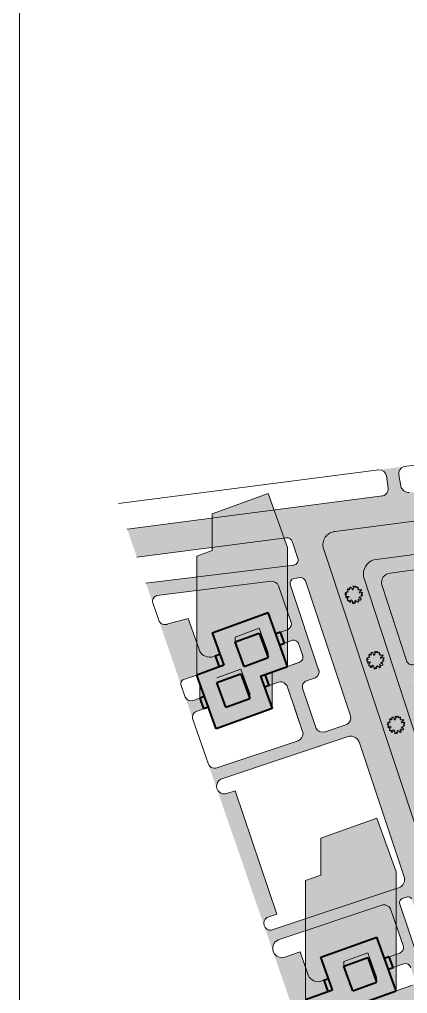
# Model space of a CAD drawing. Header units: millimetres. Extents: x 145836 to 266027, y 108786 to 206069.
# Drawn here: x 145836 to 158322, y 126078 to 157428 of the extents above; entities that cross this region are included whole.
import ezdxf

# ---------------------------------------------------------------- set-up
doc = ezdxf.new("R2010")
doc.units = ezdxf.units.MM
doc.layers.get('0').update_dxf_attribs({"color": 250})

msp = doc.modelspace()

# ---------------------------------------------------------------- hatches: boundary and pattern name
at = {"lineweight": 20}
h = msp.add_hatch(color=254, dxfattribs=at)
h.paths.add_polyline_path([(166931, 143324), (165591, 143140, -0.426777), (165305, 143332), (165226, 143948), (164632, 143871, -0.392832), (164896, 143673), (164943, 143308, -0.433966), (164737, 143030), (162177, 142697), (162177, 141752), (166693, 142339, -0.169222), (166931, 142307)])
h.paths.add_polyline_path([(166931, 140849), (166931, 141319, -0.06854), (166841, 141307), (162177, 140691), (162177, 140294), (162203, 140211)])
h.paths.add_polyline_path([(166931, 139532), (166931, 140116), (162429, 139509), (162536, 139175), (162634, 139208), (162634, 138678), (162636, 138678, -0.285443), (163003, 139002)])
h.paths.add_polyline_path([(162177, 142697), (158377, 142204, -0.336821), (158105, 142412), (158041, 142766, -0.372042), (158199, 143036), (157401, 142933, -0.386929), (157643, 142730), (157703, 142342, -0.418231), (157479, 142088), (156749, 141993), (156749, 141047), (162177, 141752)])
at = {"lineweight": 13}
h = msp.add_hatch(color=5, dxfattribs=at)
h.set_gradient(color1=(194, 223, 180), color2=(197, 224, 184), centered=1, one_color=1, tint=0.8)
h.paths.add_polyline_path([(166933, 141320, 0.354307), (167177, 141662), (167124, 142051, 0.374648), (166744, 142346), (155956, 140944, 0.443182), (155615, 140398), (158688, 131156, 0.375268), (159051, 130970), (159363, 131071, 0.375129), (159546, 131410), (156951, 139367, -0.572776), (157410, 140061), (160112, 140418), (160203, 140608), (161901, 141152), (162054, 140675)])
h.paths.add_polyline_path([(167102, 140139, 0.742749), (167005, 140859), (162203, 140211), (162429, 139509)])
h.paths.add_polyline_path([(157736, 139607, 0.43561), (157497, 139230), (158300, 136769, 0.322783), (158485, 136657), (158897, 136791), (158783, 137142), (159932, 137514), (159932, 139904)], flags=17)
at = {"lineweight": 20}
h = msp.add_hatch(color=252, dxfattribs=at)
h.paths.add_polyline_path([(154030, 141640), (152035, 141382), (152035, 140435), (154356, 140736)])
h.paths.add_polyline_path([(153839, 142170), (152035, 141520), (152035, 141382), (154030, 141640)])
h.paths.add_polyline_path([(154464, 140436), (154356, 140736), (152035, 140435), (152035, 140337), (151540, 140159), (151540, 139486), (154464, 139838)])
h.paths.add_polyline_path([(154464, 139838), (151540, 139486), (151541, 139045), (153932, 139346, -0.331048), (154173, 139196), (154464, 138356)])
h.paths.add_polyline_path([(154173, 139196, 0.331048), (153932, 139346), (151541, 139045), (151541, 137374), (151611, 137178, 0.39943), (152015, 136907), (152131, 136949), (152283, 137004), (152035, 137691), (153839, 138341), (154087, 137654), (154239, 137709), (154464, 137787), (154464, 138356)])
h.paths.add_polyline_path([(154239, 137709), (154087, 137654), (154213, 137304), (154365, 137359)], flags=16)
h.paths.add_polyline_path([(154464, 137787), (154239, 137709), (154365, 137359), (154464, 137393)], flags=17)
h.paths.add_polyline_path([(154464, 137393), (154365, 137359), (154213, 137304), (154464, 136607)])
h.paths.add_polyline_path([(153965, 136427), (153744, 136347), (153870, 135997), (153965, 136030)])
h.paths.add_polyline_path([(153744, 136347), (153592, 136292), (153717, 135942), (153870, 135997)])
h.paths.add_polyline_path([(153965, 136030), (153870, 135997), (153717, 135942), (153965, 135247)])
h.paths.add_polyline_path([(151636, 136064), (151636, 135587), (151788, 135642)])
h.paths.add_polyline_path([(152131, 136949), (152015, 136907, -0.39943), (151611, 137178), (151541, 137374), (151541, 136330), (152261, 136589)])
h = msp.add_hatch(color=254, dxfattribs=at)
h.paths.add_polyline_path([(156749, 136988), (155615, 140398, -0.472906), (155998, 140950), (156749, 141047), (156749, 141993), (154030, 141640), (154356, 140736), (154414, 140744, -0.385709), (154620, 140605), (154791, 140090, -0.46274), (154661, 139862), (154464, 139838), (154464, 138356), (154566, 138063, -0.388057), (154480, 137792), (154464, 137787), (154464, 137393), (154618, 137446, -0.404163), (154827, 137308), (154944, 136971, -0.443956), (154833, 136734), (154464, 136607), (153965, 136427), (153965, 136030), (154178, 136104, -0.381172), (154463, 135937), (154960, 134448, -0.28476), (154800, 134213), (152189, 133342, -0.386269), (151914, 133458), (152185, 132673), (152190, 132675, -0.421502), (152355, 132996), (156413, 134350, -0.343348), (156749, 134210)])
h.paths.add_polyline_path([(156485, 135017, -0.375328), (156372, 134738), (155645, 134495, -0.316951), (155378, 134611), (154956, 135876, -0.416224), (155070, 136145), (155362, 136242, 0.333456), (155473, 136467), (154546, 139244, -0.409194), (154665, 139439), (154876, 139465, -0.302067), (155036, 139357)], flags=16)
h.paths.add_polyline_path([(154948, 135902), (154956, 135876, -0.033598)], flags=0)
h = msp.add_hatch(color=254, dxfattribs=at)
h.paths.add_polyline_path([(152035, 141382), (149303, 141027), (149616, 140120), (152035, 140435)])
h.paths.add_polyline_path([(151540, 139486), (149903, 139289), (150124, 138648, -0.448374), (150257, 138883), (151541, 139045)])
h.paths.add_polyline_path([(151266, 138146), (150607, 137970, -0.436716), (150315, 138092), (151030, 136019, -0.308624), (151091, 136174), (151540, 136329), (151541, 136330), (151541, 137374)])
h.paths.add_polyline_path([(151636, 135587), (151392, 135503, -0.368768), (151168, 135621), (151406, 134932, -0.347934), (151500, 135147), (151762, 135237)])
h = msp.add_hatch(color=254, dxfattribs=at)
h.paths.add_polyline_path([(159932, 140041), (160112, 140418), (157234, 140038, 0.293439), (156905, 139634), (157930, 139634), (159932, 139904)])
h.paths.add_polyline_path([(159007, 136449), (158897, 136791), (158567, 136684, -0.512429), (158290, 136799), (157497, 139230, -0.466932), (157767, 139612), (157930, 139634), (156905, 139634, 0.071899), (156909, 139496), (158705, 133990), (159207, 133990), (158520, 136094, -0.36162), (158650, 136332)])
at = {"lineweight": 40, "true_color": 0xb5b5b5}
h = msp.add_hatch(color=253, dxfattribs=at)
h.paths.add_polyline_path([(153839, 138341), (152035, 137691), (152412, 136644), (152899, 136499), (152955, 136520), (152971, 136477), (153592, 136292), (154464, 136607)])
h.paths.add_polyline_path([(152777, 137551), (153544, 137834), (153833, 137044), (153833, 136891), (153062, 136605), (152777, 137397)], flags=16)
at = {"lineweight": 20}
h = msp.add_hatch(color=252, dxfattribs=at)
h.paths.add_polyline_path([(152955, 136367), (153245, 135576), (153245, 135729), (152955, 136520), (152189, 136236), (152189, 136083)])
h.paths.add_polyline_path([(153544, 137681), (153833, 136891), (153833, 137044), (153544, 137834), (152777, 137551), (152777, 137397)])
at = {"lineweight": 20, "true_color": 0xb5b5b5}
h = msp.add_hatch(color=253, dxfattribs=at)
h.paths.add_polyline_path([(152777, 137397), (153062, 136605), (153833, 136891), (153544, 137681)])
h.paths.add_polyline_path([(152189, 136083), (152474, 135291), (153245, 135576), (152955, 136367)])
at = {"lineweight": 20}
for color, points in [(252, [(152283, 137004), (152131, 136949), (152261, 136589), (152412, 136644)]), (254, [(152780, 132606), (152515, 132518, -0.421665), (152190, 132675), (152185, 132673), (153989, 127444), (153992, 127445, -0.440763), (154220, 127823), (155036, 128095), (155036, 128482), (153931, 128113, -0.750261), (153794, 128522), (154116, 128629)]), (254, [(154870, 127420), (154338, 127237, -0.385513), (153995, 127445), (153989, 127444), (154628, 125589, -0.318413), (154702, 125770), (155037, 125885), (155037, 126936)])]:
    msp.add_hatch(color=color, dxfattribs=at).paths.add_polyline_path(points)
h = msp.add_hatch(color=254, dxfattribs=at)
h.paths.add_polyline_path([(156749, 136988), (156749, 134210, -0.063744), (156777, 134140), (156827, 133990), (157746, 133990)])
h.paths.add_polyline_path([(157746, 133990), (156827, 133990), (158226, 129798, -0.342133), (158061, 129492), (157960, 129458), (157960, 128261), (158016, 128098), (158364, 128098), (158067, 128989, -0.344228), (158146, 129133), (158318, 129190, -0.33474), (158452, 129123), (158794, 128098), (159715, 128098), (159020, 130160, -0.454595), (159266, 130592), (159482, 130662, -0.364982), (159858, 130456), (160627, 128098), (161129, 128098), (159989, 131593, -0.175968), (160160, 132157), (159929, 132878), (160072, 133158), (159951, 133532), (159677, 132997, -0.313709), (159479, 133154), (159207, 133990), (158705, 133990), (159546, 131410, -0.375129), (159363, 131071), (159093, 130983, -0.416721), (158688, 131156)])
at = {"lineweight": 40, "true_color": 0xb5b5b5}
for points in [[(152189, 136083), (152955, 136367), (153245, 135576), (153245, 135729), (152971, 136477), (152412, 136644), (151540, 136329), (152164, 134598), (153965, 135247), (153592, 136292), (152971, 136477), (153245, 135729), (153245, 135576), (152474, 135291)], [(151788, 135642), (151636, 135587), (151762, 135237), (151914, 135292)], [(155684, 125638), (155684, 125792), (156395, 126054), (155909, 126200), (155036, 125885), (155660, 124154), (157460, 124803), (157088, 125848), (156467, 126033), (156741, 125285), (156741, 125132), (155970, 124846)]]:
    msp.add_hatch(color=253, dxfattribs=at).paths.add_polyline_path(points)
at = {"lineweight": 20}
h = msp.add_hatch(color=252, dxfattribs=at)
h.paths.add_polyline_path([(157335, 131726), (155531, 131076), (155531, 129892), (155036, 129714), (155036, 128482), (157960, 129458), (157960, 129991)])
h.paths.add_polyline_path([(157530, 128927, -0.320138), (157771, 128805), (157960, 128261), (157960, 129458), (155036, 128482), (155036, 128095)])
h.paths.add_polyline_path([(155036, 128095), (155037, 126936), (155107, 126733, 0.39943), (155510, 126463), (155627, 126505), (155779, 126560), (155531, 127246), (157335, 127897), (157583, 127209), (157734, 127264), (157960, 127342), (157960, 128261), (157771, 128805, 0.320138), (157530, 128927)])
h.paths.add_polyline_path([(157960, 127342), (157734, 127264), (157861, 126914), (157960, 126948)], flags=17)
h.paths.add_polyline_path([(157709, 126859), (157861, 126914), (157734, 127264), (157583, 127209)], flags=17)
h.paths.add_polyline_path([(157960, 126948), (157861, 126914), (157709, 126859), (157960, 126162)])
h.paths.add_polyline_path([(157366, 125552), (157460, 125585), (157460, 125982), (157240, 125903)])
h.paths.add_polyline_path([(157240, 125903), (157088, 125848), (157214, 125498), (157366, 125552)])
h.paths.add_polyline_path([(157460, 125585), (157366, 125552), (157214, 125498), (157460, 124814)])
h.paths.add_polyline_path([(155756, 126144), (155909, 126200), (155779, 126560), (155627, 126505)])
h.paths.add_polyline_path([(155107, 126733), (155037, 126936), (155037, 125885), (155756, 126144), (155627, 126505), (155510, 126463, -0.39943)])
h.paths.add_polyline_path([(155132, 125143), (155284, 125198), (155132, 125619)])
h = msp.add_hatch(color=254, dxfattribs=at)
h.paths.add_polyline_path([(162177, 124993), (161531, 124782, -0.36055), (160727, 125082), (160695, 125178, -0.308604), (160849, 125440), (162177, 125884), (162177, 126351), (162006, 126294, -0.388606), (161662, 126462), (161129, 128098), (160627, 128098), (161205, 126325, -0.367553), (161003, 125958), (160764, 125878, -0.384755), (160403, 126053), (159715, 128098), (158794, 128098), (159887, 124822, -0.432242), (159776, 124598), (158983, 124333, -0.306146), (158799, 124425), (158468, 125418, -0.305906), (158570, 125598), (158986, 125737, 0.390677), (159084, 125941), (159082, 125949, 0.023347), (159076, 125963), (158364, 128098), (158016, 128098), (158190, 127595, -0.359493), (158076, 127382), (157960, 127342), (157960, 126948), (158202, 127032, -0.405187), (158427, 126911), (158549, 126559, -0.376196), (158486, 126352), (157960, 126162), (157460, 125982), (157460, 125585), (157866, 125726, -0.436447), (158110, 125609), (158537, 124330, -0.349471), (158442, 124152), (156749, 123587), (156749, 123220), (158431, 123782, -0.372257), (158770, 123630), (158976, 123013, -0.344871), (158874, 122774), (158372, 122600), (158430, 122426), (160218, 122426), (159975, 123153), (159509, 122993, -0.361679), (159297, 123110), (159085, 123745, -0.436471), (159226, 124047), (159916, 124278, -0.391979), (160109, 124158), (160687, 122426), (161613, 122426), (161328, 123282, -0.365438), (161587, 123692), (162177, 123883)])
h.paths.add_polyline_path([(162177, 121676, -0.297718), (161813, 121827), (161613, 122426), (160687, 122426), (162177, 117962), (162177, 120738), (162154, 120807, -0.250501), (162177, 121149)])
h.paths.add_polyline_path([(160218, 122426), (158430, 122426), (159693, 118642), (160181, 118805, -0.415393), (160421, 118685), (160783, 117600, -0.424594), (160656, 117298), (161343, 117528, -0.41552), (161109, 117681), (160764, 118715, -0.480476), (160941, 119059), (161302, 119179)])
at = {"lineweight": 40, "true_color": 0xb5b5b5}
h = msp.add_hatch(color=253, dxfattribs=at)
h.paths.add_polyline_path([(157335, 127897), (155531, 127246), (155909, 126200), (156395, 126054), (156451, 126075), (156467, 126033), (157088, 125848), (157960, 126162)])
h.paths.add_polyline_path([(156273, 126953), (156273, 127106), (157040, 127390), (157329, 126599), (157329, 126446), (156558, 126161)], flags=16)
at = {"lineweight": 20}
h = msp.add_hatch(color=252, dxfattribs=at)
h.paths.add_polyline_path([(155684, 125792), (155684, 125638), (156451, 125922), (156741, 125132), (156741, 125285), (156451, 126075)])
h.paths.add_polyline_path([(156273, 127106), (156273, 126953), (157040, 127237), (157329, 126446), (157329, 126599), (157040, 127390)])
at = {"lineweight": 20, "true_color": 0xb5b5b5}
h = msp.add_hatch(color=253, dxfattribs=at)
h.paths.add_polyline_path([(156558, 126161), (157329, 126446), (157040, 127237), (156273, 126953)])
h.paths.add_polyline_path([(155684, 125638), (155970, 124846), (156741, 125132), (156451, 125922)])

# ---------------------------------------------------------------- linework, layer by layer
at = {"lineweight": 13}
for p, q in [((145836, 206069), (145836, 108786)), ((156320, 138914), (156310, 138917)), ((156310, 138917), (156314, 138904)), ((156321, 138976), (156313, 138963)), ((156313, 138963), (156327, 138949)), ((156314, 138904), (156330, 138898)), ((156329, 138921), (156320, 138914)), ((156338, 138975), (156321, 138976)), ((156327, 138949), (156338, 138952)), ((156342, 138921), (156329, 138921)), ((156330, 138898), (156343, 138895)), ((156341, 138988), (156338, 138975)), ((156338, 138952), (156344, 138944)), ((156355, 138981), (156341, 138988)), ((156346, 138930), (156342, 138921)), ((156343, 138895), (156349, 138879)), ((156344, 138944), (156373, 138931)), ((156373, 138931), (156346, 138930)), ((156364, 138991), (156355, 138981)), ((156409, 138991), (156360, 139007)), ((156360, 139007), (156364, 138991)), ((156390, 139094), (156385, 139084)), ((156385, 139084), (156399, 139071)), ((156400, 139060), (156387, 139055)), ((156387, 139055), (156402, 139036)), ((156402, 139103), (156390, 139094)), ((156402, 139036), (156395, 139028)), ((156395, 139028), (156409, 138991)), ((156399, 139071), (156400, 139060)), ((156406, 139104), (156402, 139103)), ((156420, 139108), (156406, 139104)), ((156426, 139091), (156420, 139108)), ((156445, 139068), (156426, 139091)), ((156457, 139080), (156445, 139068)), ((156456, 139105), (156449, 139099)), ((156449, 139099), (156462, 139086)), ((156474, 139115), (156456, 139105)), ((156462, 139086), (156457, 139080)), ((156472, 139159), (156463, 139153)), ((156463, 139153), (156463, 139127)), ((156463, 139127), (156474, 139115)), ((156487, 139160), (156472, 139159)), ((156500, 139148), (156487, 139160)), ((156513, 139146), (156500, 139148)), ((156522, 139119), (156513, 139146)), ((156555, 139102), (156522, 139119)), ((156538, 139079), (156555, 139102)), ((156549, 139067), (156538, 139079)), ((156567, 139074), (156549, 139067)), ((156584, 139186), (156559, 139184)), ((156559, 139184), (156589, 139149)), ((156569, 139092), (156567, 139074)), ((156589, 139110), (156569, 139092)), ((156601, 139139), (156577, 139127)), ((156577, 139127), (156578, 139121)), ((156578, 139121), (156589, 139110)), ((156593, 139187), (156584, 139186)), ((156589, 139149), (156601, 139139)), ((156599, 139177), (156593, 139187)), ((156611, 139175), (156599, 139177)), ((156626, 139162), (156611, 139175)), ((156643, 139169), (156626, 139162)), ((156661, 139192), (156638, 139190)), ((156638, 139190), (156643, 139169)), ((156658, 139146), (156664, 139162)), ((156686, 139148), (156658, 139146)), ((156673, 139172), (156661, 139192)), ((156664, 139162), (156673, 139172)), ((156705, 139146), (156686, 139148)), ((156732, 139160), (156704, 139161)), ((156704, 139161), (156705, 139146)), ((156714, 139097), (156733, 139115)), ((156736, 139085), (156714, 139097)), ((156737, 139134), (156732, 139160)), ((156733, 139115), (156737, 139134)), ((156739, 139086), (156736, 139085)), ((156744, 139069), (156739, 139086)), ((156755, 139075), (156744, 139069)), ((156762, 139085), (156755, 139075)), ((156801, 139065), (156762, 139085)), ((156764, 138986), (156762, 139011)), ((156762, 139011), (156799, 139005)), ((156777, 138966), (156764, 138986)), ((156787, 138992), (156777, 138966)), ((156801, 138984), (156787, 138992)), ((156799, 139005), (156813, 139037)), ((156819, 139079), (156801, 139065)), ((156829, 138998), (156801, 138984)), ((156813, 139037), (156832, 139037)), ((156831, 139074), (156819, 139079)), ((156842, 138986), (156829, 138998)), ((156830, 138940), (156857, 138943)), ((156831, 138915), (156830, 138940)), ((156841, 139062), (156831, 139074)), ((156854, 138918), (156831, 138915)), ((156832, 139037), (156841, 139062)), ((156832, 138866), (156841, 138883)), ((156841, 138883), (156858, 138879)), ((156869, 138987), (156842, 138986)), ((156870, 138903), (156854, 138918)), ((156857, 138943), (156863, 138965)), ((156858, 138879), (156870, 138879)), ((156863, 138965), (156878, 138972)), ((156878, 138972), (156869, 138987)), ((156870, 138879), (156870, 138903)), ((156336, 138841), (156327, 138824)), ((156327, 138824), (156347, 138810)), ((156349, 138879), (156336, 138874)), ((156336, 138874), (156350, 138863)), ((156350, 138832), (156336, 138841)), ((156347, 138810), (156367, 138809)), ((156350, 138863), (156350, 138832)), ((156367, 138809), (156373, 138827)), ((156368, 138844), (156385, 138852)), ((156373, 138827), (156368, 138844)), ((156388, 138768), (156379, 138763)), ((156379, 138763), (156386, 138749)), ((156386, 138749), (156380, 138740)), ((156380, 138740), (156386, 138733)), ((156385, 138852), (156448, 138851)), ((156386, 138733), (156398, 138728)), ((156393, 138783), (156388, 138768)), ((156412, 138806), (156390, 138797)), ((156390, 138797), (156393, 138783)), ((156398, 138728), (156417, 138716)), ((156448, 138851), (156403, 138825)), ((156403, 138825), (156412, 138806)), ((156417, 138716), (156420, 138722)), ((156420, 138722), (156422, 138734)), ((156422, 138734), (156438, 138730)), ((156456, 138705), (156431, 138699)), ((156431, 138699), (156440, 138690)), ((156438, 138730), (156443, 138718)), ((156440, 138690), (156452, 138670)), ((156443, 138718), (156456, 138705)), ((156452, 138670), (156484, 138675)), ((156478, 138696), (156499, 138699)), ((156484, 138675), (156478, 138696)), ((156483, 138725), (156487, 138734)), ((156499, 138699), (156483, 138725)), ((156487, 138734), (156507, 138747)), ((156507, 138747), (156540, 138726)), ((156540, 138719), (156531, 138713)), ((156531, 138713), (156553, 138694)), ((156540, 138726), (156540, 138719)), ((156548, 138684), (156541, 138675)), ((156541, 138675), (156559, 138656)), ((156563, 138646), (156547, 138636)), ((156547, 138636), (156563, 138626)), ((156553, 138694), (156548, 138684)), ((156559, 138656), (156563, 138646)), ((156563, 138626), (156591, 138632)), ((156591, 138632), (156594, 138640)), ((156594, 138640), (156594, 138669)), ((156594, 138669), (156614, 138668)), ((156614, 138668), (156607, 138659)), ((156607, 138659), (156622, 138643)), ((156622, 138643), (156639, 138646)), ((156629, 138694), (156631, 138715)), ((156645, 138669), (156629, 138694)), ((156631, 138715), (156652, 138730)), ((156633, 138660), (156645, 138669)), ((156639, 138646), (156633, 138660)), ((156652, 138730), (156663, 138716)), ((156663, 138716), (156657, 138707)), ((156657, 138707), (156691, 138706)), ((156691, 138706), (156702, 138697)), ((156702, 138697), (156706, 138680)), ((156706, 138680), (156728, 138678)), ((156728, 138678), (156733, 138669)), ((156729, 138759), (156734, 138771)), ((156744, 138742), (156729, 138759)), ((156733, 138669), (156759, 138685)), ((156734, 138771), (156757, 138765)), ((156741, 138709), (156760, 138713)), ((156759, 138685), (156741, 138709)), ((156756, 138731), (156744, 138742)), ((156757, 138765), (156754, 138752)), ((156754, 138752), (156803, 138738)), ((156760, 138713), (156756, 138731)), ((156765, 138828), (156788, 138850)), ((156768, 138808), (156765, 138828)), ((156790, 138820), (156768, 138808)), ((156787, 138818), (156790, 138820)), ((156802, 138798), (156787, 138818)), ((156788, 138850), (156806, 138847)), ((156805, 138799), (156802, 138798)), ((156803, 138738), (156811, 138752)), ((156822, 138801), (156805, 138799)), ((156806, 138847), (156820, 138845)), ((156811, 138752), (156820, 138743)), ((156820, 138845), (156832, 138866)), ((156820, 138743), (156835, 138769)), ((156821, 138783), (156822, 138801)), ((156835, 138769), (156821, 138783)), ((157095, 137000), (157083, 136991)), ((157099, 137001), (157095, 137000)), ((157113, 137004), (157099, 137001)), ((157119, 136988), (157113, 137004)), ((157149, 137002), (157141, 136996)), ((157166, 137011), (157149, 137002)), ((157165, 137055), (157156, 137050)), ((157156, 137050), (157156, 137023)), ((157156, 137023), (157166, 137011)), ((157180, 137057), (157165, 137055)), ((157193, 137045), (157180, 137057)), ((157206, 137042), (157193, 137045)), ((157215, 137016), (157206, 137042)), ((157248, 136998), (157215, 137016)), ((157231, 136976), (157248, 136998)), ((157277, 137083), (157252, 137080)), ((157252, 137080), (157282, 137046)), ((157282, 137007), (157262, 136989)), ((157294, 137035), (157270, 137023)), ((157270, 137023), (157271, 137017)), ((157271, 137017), (157282, 137007)), ((157286, 137084), (157277, 137083)), ((157282, 137046), (157294, 137035)), ((157292, 137073), (157286, 137084)), ((157304, 137072), (157292, 137073)), ((157319, 137059), (157304, 137072)), ((157336, 137066), (157319, 137059)), ((157354, 137089), (157331, 137086)), ((157331, 137086), (157336, 137066)), ((157351, 137042), (157357, 137059)), ((157379, 137045), (157351, 137042)), ((157365, 137069), (157354, 137089)), ((157357, 137059), (157365, 137069)), ((157398, 137042), (157379, 137045)), ((157425, 137057), (157396, 137058)), ((157396, 137058), (157398, 137042)), ((157407, 136994), (157426, 137011)), ((157430, 137030), (157425, 137057)), ((157426, 137011), (157430, 137030)), ((157013, 136811), (157003, 136814)), ((157003, 136814), (157007, 136801)), ((157014, 136873), (157006, 136860)), ((157006, 136860), (157020, 136846)), ((157007, 136801), (157023, 136795)), ((157022, 136817), (157013, 136811)), ((157030, 136872), (157014, 136873)), ((157020, 136846), (157030, 136849)), ((157029, 136737), (157020, 136720)), ((157020, 136720), (157040, 136707)), ((157035, 136818), (157022, 136817)), ((157023, 136795), (157036, 136792)), ((157042, 136776), (157029, 136771)), ((157029, 136771), (157043, 136760)), ((157042, 136729), (157029, 136737)), ((157034, 136884), (157030, 136872)), ((157030, 136849), (157037, 136841)), ((157048, 136878), (157034, 136884)), ((157039, 136827), (157035, 136818)), ((157036, 136792), (157042, 136776)), ((157037, 136841), (157066, 136828)), ((157066, 136828), (157039, 136827)), ((157040, 136707), (157060, 136706)), ((157043, 136760), (157042, 136729)), ((157057, 136888), (157048, 136878)), ((157102, 136888), (157053, 136904)), ((157053, 136904), (157057, 136888)), ((157060, 136706), (157065, 136724)), ((157061, 136740), (157077, 136749)), ((157065, 136724), (157061, 136740)), ((157077, 136749), (157141, 136748)), ((157083, 136991), (157078, 136980)), ((157078, 136980), (157091, 136967)), ((157093, 136957), (157079, 136952)), ((157079, 136952), (157095, 136933)), ((157105, 136702), (157083, 136694)), ((157083, 136694), (157086, 136679)), ((157095, 136933), (157088, 136925)), ((157088, 136925), (157102, 136888)), ((157091, 136967), (157093, 136957)), ((157141, 136748), (157096, 136722)), ((157096, 136722), (157105, 136702)), ((157138, 136965), (157119, 136988)), ((157150, 136977), (157138, 136965)), ((157141, 136996), (157155, 136983)), ((157155, 136983), (157150, 136977)), ((157242, 136964), (157231, 136976)), ((157259, 136971), (157242, 136964)), ((157262, 136989), (157259, 136971)), ((157429, 136982), (157407, 136994)), ((157432, 136983), (157429, 136982)), ((157437, 136966), (157432, 136983)), ((157448, 136972), (157437, 136966)), ((157455, 136982), (157448, 136972)), ((157494, 136961), (157455, 136982)), ((157457, 136883), (157455, 136908)), ((157455, 136908), (157492, 136902)), ((157470, 136863), (157457, 136883)), ((157458, 136725), (157481, 136747)), ((157460, 136705), (157458, 136725)), ((157483, 136717), (157460, 136705)), ((157480, 136889), (157470, 136863)), ((157494, 136880), (157480, 136889)), ((157480, 136715), (157483, 136717)), ((157495, 136694), (157480, 136715)), ((157481, 136747), (157498, 136744)), ((157492, 136902), (157506, 136934)), ((157512, 136976), (157494, 136961)), ((157522, 136895), (157494, 136880)), ((157498, 136696), (157495, 136694)), ((157498, 136744), (157513, 136742)), ((157515, 136697), (157498, 136696)), ((157506, 136934), (157525, 136934)), ((157524, 136971), (157512, 136976)), ((157513, 136742), (157525, 136763)), ((157514, 136679), (157515, 136697)), ((157535, 136883), (157522, 136895)), ((157523, 136836), (157550, 136840)), ((157524, 136811), (157523, 136836)), ((157534, 136959), (157524, 136971)), ((157547, 136815), (157524, 136811)), ((157525, 136934), (157534, 136959)), ((157525, 136763), (157534, 136780)), ((157534, 136780), (157551, 136775)), ((157562, 136884), (157535, 136883)), ((157563, 136799), (157547, 136815)), ((157550, 136840), (157556, 136861)), ((157551, 136775), (157562, 136776)), ((157556, 136861), (157570, 136869)), ((157570, 136869), (157562, 136884)), ((157562, 136776), (157563, 136799)), ((157080, 136665), (157072, 136659)), ((157072, 136659), (157079, 136646)), ((157079, 136646), (157073, 136636)), ((157073, 136636), (157079, 136630)), ((157079, 136630), (157091, 136625)), ((157086, 136679), (157080, 136665)), ((157091, 136625), (157110, 136613)), ((157110, 136613), (157113, 136618)), ((157113, 136618), (157115, 136630)), ((157115, 136630), (157131, 136627)), ((157149, 136602), (157124, 136595)), ((157124, 136595), (157133, 136586)), ((157131, 136627), (157136, 136615)), ((157133, 136586), (157144, 136567)), ((157136, 136615), (157149, 136602)), ((157144, 136567), (157177, 136571)), ((157171, 136592), (157191, 136596)), ((157177, 136571), (157171, 136592)), ((157176, 136621), (157180, 136631)), ((157191, 136596), (157176, 136621)), ((157180, 136631), (157200, 136644)), ((157200, 136644), (157233, 136623)), ((157232, 136616), (157224, 136609)), ((157224, 136609), (157246, 136591)), ((157233, 136623), (157232, 136616)), ((157241, 136581), (157234, 136572)), ((157234, 136572), (157252, 136553)), ((157255, 136543), (157240, 136533)), ((157240, 136533), (157256, 136523)), ((157246, 136591), (157241, 136581)), ((157252, 136553), (157255, 136543)), ((157256, 136523), (157284, 136528)), ((157284, 136528), (157287, 136537)), ((157287, 136537), (157287, 136566)), ((157287, 136566), (157307, 136565)), ((157307, 136565), (157300, 136556)), ((157300, 136556), (157315, 136540)), ((157315, 136540), (157331, 136543)), ((157322, 136591), (157324, 136612)), ((157338, 136566), (157322, 136591)), ((157324, 136612), (157345, 136626)), ((157325, 136557), (157338, 136566)), ((157331, 136543), (157325, 136557)), ((157345, 136626), (157356, 136613)), ((157356, 136613), (157350, 136604)), ((157350, 136604), (157384, 136603)), ((157384, 136603), (157395, 136594)), ((157395, 136594), (157398, 136577)), ((157398, 136577), (157421, 136574)), ((157421, 136574), (157426, 136565)), ((157422, 136656), (157427, 136667)), ((157437, 136639), (157422, 136656)), ((157426, 136565), (157452, 136582)), ((157427, 136667), (157450, 136662)), ((157434, 136606), (157453, 136609)), ((157452, 136582), (157434, 136606)), ((157449, 136628), (157437, 136639)), ((157450, 136662), (157447, 136649)), ((157447, 136649), (157495, 136635)), ((157453, 136609), (157449, 136628)), ((157495, 136635), (157504, 136649)), ((157504, 136649), (157513, 136640)), ((157513, 136640), (157527, 136666)), ((157527, 136666), (157514, 136679)), ((157723, 134806), (157714, 134796)), ((157768, 134806), (157719, 134822)), ((157719, 134822), (157723, 134806)), ((157749, 134909), (157745, 134899)), ((157745, 134899), (157758, 134886)), ((157759, 134875), (157746, 134870)), ((157746, 134870), (157761, 134851)), ((157761, 134918), (157749, 134909)), ((157761, 134851), (157754, 134843)), ((157754, 134843), (157768, 134806)), ((157758, 134886), (157759, 134875)), ((157765, 134919), (157761, 134918)), ((157779, 134922), (157765, 134919)), ((157785, 134906), (157779, 134922)), ((157804, 134883), (157785, 134906)), ((157816, 134895), (157804, 134883)), ((157815, 134920), (157808, 134914)), ((157808, 134914), (157821, 134901)), ((157833, 134930), (157815, 134920)), ((157821, 134901), (157816, 134895)), ((157832, 134974), (157822, 134968)), ((157822, 134968), (157822, 134942)), ((157822, 134942), (157833, 134930)), ((157846, 134975), (157832, 134974)), ((157859, 134963), (157846, 134975)), ((157872, 134961), (157859, 134963)), ((157882, 134934), (157872, 134961)), ((157914, 134917), (157882, 134934)), ((157897, 134894), (157914, 134917)), ((157908, 134882), (157897, 134894)), ((157926, 134889), (157908, 134882)), ((157944, 135001), (157919, 134999)), ((157919, 134999), (157948, 134964)), ((157928, 134907), (157926, 134889)), ((157948, 134925), (157928, 134907)), ((157960, 134953), (157937, 134942)), ((157937, 134942), (157938, 134936)), ((157938, 134936), (157948, 134925)), ((157952, 135002), (157944, 135001)), ((157948, 134964), (157960, 134953)), ((157958, 134992), (157952, 135002)), ((157970, 134990), (157958, 134992)), ((157985, 134977), (157970, 134990)), ((158002, 134984), (157985, 134977)), ((158020, 135007), (157997, 135005)), ((157997, 135005), (158002, 134984)), ((158018, 134961), (158024, 134977)), ((158045, 134963), (158018, 134961)), ((158032, 134987), (158020, 135007)), ((158024, 134977), (158032, 134987)), ((158064, 134961), (158045, 134963)), ((158091, 134975), (158063, 134976)), ((158063, 134976), (158064, 134961)), ((158074, 134912), (158093, 134930)), ((158095, 134900), (158074, 134912)), ((158096, 134949), (158091, 134975)), ((158093, 134930), (158096, 134949)), ((158099, 134901), (158095, 134900)), ((158103, 134884), (158099, 134901)), ((158114, 134890), (158103, 134884)), ((158121, 134900), (158114, 134890)), ((158161, 134880), (158121, 134900)), ((158124, 134801), (158121, 134826)), ((158121, 134826), (158158, 134820)), ((158146, 134807), (158137, 134781)), ((158161, 134799), (158146, 134807)), ((158158, 134820), (158172, 134852)), ((158178, 134894), (158161, 134880)), ((158188, 134813), (158161, 134799)), ((158172, 134852), (158192, 134852)), ((158190, 134889), (158178, 134894)), ((158201, 134801), (158188, 134813)), ((158200, 134877), (158190, 134889)), ((158192, 134852), (158200, 134877)), ((157680, 134729), (157669, 134732)), ((157669, 134732), (157673, 134719)), ((157680, 134791), (157672, 134778)), ((157672, 134778), (157686, 134764)), ((157673, 134719), (157689, 134713)), ((157697, 134790), (157680, 134791)), ((157689, 134736), (157680, 134729)), ((157686, 134764), (157697, 134767)), ((157695, 134656), (157686, 134639)), ((157686, 134639), (157707, 134625)), ((157701, 134736), (157689, 134736)), ((157689, 134713), (157702, 134710)), ((157708, 134694), (157695, 134689)), ((157695, 134689), (157710, 134678)), ((157709, 134647), (157695, 134656)), ((157701, 134803), (157697, 134790)), ((157697, 134767), (157704, 134759)), ((157714, 134796), (157701, 134803)), ((157705, 134745), (157701, 134736)), ((157702, 134710), (157708, 134694)), ((157704, 134759), (157732, 134746)), ((157732, 134746), (157705, 134745)), ((157707, 134625), (157727, 134624)), ((157710, 134678), (157709, 134647)), ((157727, 134659), (157744, 134667)), ((157732, 134642), (157727, 134659)), ((157727, 134624), (157732, 134642)), ((157747, 134583), (157739, 134578)), ((157739, 134578), (157745, 134564)), ((157745, 134564), (157739, 134554)), ((157739, 134554), (157745, 134548)), ((157744, 134667), (157807, 134666)), ((157745, 134548), (157757, 134543)), ((157752, 134598), (157747, 134583)), ((157771, 134621), (157749, 134612)), ((157749, 134612), (157752, 134598)), ((157757, 134543), (157777, 134531)), ((157807, 134666), (157762, 134640)), ((157762, 134640), (157771, 134621)), ((157777, 134531), (157780, 134537)), ((157780, 134537), (157781, 134549)), ((157781, 134549), (157797, 134545)), ((157815, 134520), (157791, 134514)), ((157791, 134514), (157799, 134505)), ((157797, 134545), (157803, 134533)), ((157799, 134505), (157811, 134485)), ((157803, 134533), (157815, 134520)), ((157837, 134510), (157858, 134514)), ((157844, 134490), (157837, 134510)), ((157842, 134539), (157847, 134549)), ((157858, 134514), (157842, 134539)), ((157847, 134549), (157867, 134562)), ((157867, 134562), (157900, 134541)), ((157899, 134534), (157891, 134528)), ((157891, 134528), (157912, 134509)), ((157900, 134541), (157899, 134534)), ((157907, 134499), (157900, 134490)), ((157900, 134490), (157918, 134471)), ((157912, 134509), (157907, 134499)), ((157988, 134509), (157990, 134530)), ((158005, 134484), (157988, 134509)), ((157990, 134530), (158011, 134545)), ((158011, 134545), (158022, 134531)), ((158022, 134531), (158016, 134522)), ((158016, 134522), (158050, 134521)), ((158050, 134521), (158061, 134512)), ((158061, 134512), (158065, 134495)), ((158065, 134495), (158087, 134493)), ((158087, 134493), (158092, 134484)), ((158088, 134574), (158093, 134586)), ((158104, 134557), (158088, 134574)), ((158092, 134484), (158119, 134500)), ((158093, 134586), (158116, 134580)), ((158100, 134524), (158119, 134528)), ((158119, 134500), (158100, 134524)), ((158115, 134546), (158104, 134557)), ((158116, 134580), (158113, 134567)), ((158113, 134567), (158162, 134553)), ((158119, 134528), (158115, 134546)), ((158137, 134781), (158124, 134801)), ((158125, 134643), (158147, 134665)), ((158127, 134623), (158125, 134643)), ((158149, 134635), (158127, 134623)), ((158146, 134633), (158149, 134635)), ((158161, 134612), (158146, 134633)), ((158147, 134665), (158165, 134662)), ((158164, 134614), (158161, 134612)), ((158162, 134553), (158170, 134567)), ((158181, 134615), (158164, 134614)), ((158165, 134662), (158179, 134660)), ((158170, 134567), (158180, 134558)), ((158179, 134660), (158192, 134681)), ((158180, 134598), (158181, 134615)), ((158194, 134584), (158180, 134598)), ((158180, 134558), (158194, 134584)), ((158189, 134755), (158217, 134758)), ((158190, 134730), (158189, 134755)), ((158213, 134733), (158190, 134730)), ((158192, 134681), (158201, 134698)), ((158228, 134802), (158201, 134801)), ((158201, 134698), (158218, 134694)), ((158230, 134718), (158213, 134733)), ((158217, 134758), (158223, 134780)), ((158218, 134694), (158229, 134694)), ((158223, 134780), (158237, 134787)), ((158237, 134787), (158228, 134802)), ((158229, 134694), (158230, 134718)), ((157811, 134485), (157844, 134490)), ((157922, 134461), (157906, 134451)), ((157906, 134451), (157923, 134441)), ((157918, 134471), (157922, 134461)), ((157923, 134441), (157950, 134446)), ((157950, 134446), (157953, 134455)), ((157953, 134455), (157953, 134484)), ((157953, 134484), (157973, 134483)), ((157973, 134483), (157967, 134474)), ((157967, 134474), (157981, 134458)), ((157981, 134458), (157998, 134461)), ((157992, 134475), (158005, 134484)), ((157998, 134461), (157992, 134475))]:
    msp.add_line(p, q, dxfattribs=at)
at = {"lineweight": 20}
for p, q in [((158199, 143036), (182324, 146166)), ((149021, 141845), (157401, 142933)), ((157703, 142342), (157641, 142739)), ((158105, 142412), (158041, 142769)), ((166693, 142339), (155998, 140950)), ((149303, 141027), (157513, 142092)), ((157234, 140038), (166841, 141307)), ((157767, 139612), (167005, 140859)), ((154419, 140744), (149616, 140120)), ((154620, 140605), (154794, 140081)), ((155615, 140398), (158688, 131156)), ((149903, 139289), (154661, 139862)), ((154649, 139860), (154661, 139862)), ((150257, 138883), (153932, 139346)), ((154580, 138023), (154173, 139196)), ((154546, 139244), (155473, 136467)), ((154665, 139439), (154876, 139465)), ((155036, 139357), (156486, 135012)), ((155036, 139357), (156486, 135012)), ((156909, 139496), (159546, 131410)), ((157497, 139230), (158300, 136769)), ((150315, 138092), (150124, 138648)), ((150538, 137952), (151266, 138146)), ((151611, 137178), (151266, 138146)), ((154239, 137709), (154480, 137792)), ((154365, 137359), (154618, 137446)), ((154951, 136950), (154814, 137347)), ((154951, 136950), (154814, 137347)), ((152015, 136907), (152131, 136949)), ((154464, 136607), (154845, 136738)), ((154649, 136671), (154845, 136738)), ((151540, 136329), (151091, 136174)), ((153870, 135997), (154178, 136104)), ((155070, 136145), (155362, 136242)), ((155070, 136145), (155362, 136242)), ((151168, 135621), (151030, 136019)), ((154461, 135941), (154960, 134448)), ((154948, 135902), (155378, 134611)), ((154948, 135902), (155378, 134611)), ((151636, 135587), (151392, 135503)), ((151762, 135237), (151500, 135147)), ((154649, 135378), (154960, 134448)), ((151914, 133458), (151406, 134932)), ((155645, 134495), (156372, 134738)), ((155645, 134495), (156372, 134738)), ((152189, 133342), (154800, 134213)), ((152344, 132992), (156413, 134350)), ((154649, 133761), (156413, 134350)), ((156766, 134176), (158226, 129798)), ((152503, 132514), (152780, 132606)), ((154116, 128629), (152780, 132606)), ((153931, 128113), (158061, 129492)), ((158146, 129133), (158318, 129190)), ((154220, 127823), (157530, 128927)), ((158067, 128989), (159076, 125963)), ((153794, 128522), (154116, 128629)), ((158190, 127595), (157771, 128805)), ((154869, 127420), (154338, 127237)), ((155107, 126733), (154870, 127420)), ((155107, 126733), (154870, 127420)), ((157734, 127264), (158076, 127382)), ((157861, 126914), (158202, 127032)), ((155627, 126505), (155510, 126463)), ((157960, 126162), (158486, 126352))]:
    msp.add_line(p, q, dxfattribs=at)
at = {"color": 252, "lineweight": 20}
for p, q in [((152035, 141520), (153839, 142170)), ((153839, 142170), (154464, 140436)), ((151540, 140159), (152035, 140337)), ((152777, 137551), (153544, 137834)), ((153544, 137834), (153833, 137044)), ((152777, 137397), (152777, 137551)), ((153833, 136891), (153833, 137044)), ((152189, 136236), (152955, 136520)), ((152955, 136520), (153245, 135729)), ((151636, 135587), (151636, 136064)), ((153245, 135576), (153245, 135729)), ((155531, 131076), (157335, 131726)), ((157335, 131726), (157960, 129991)), ((155036, 129714), (155531, 129892)), ((156273, 127106), (157040, 127390)), ((157040, 127390), (157329, 126599)), ((156273, 126953), (156273, 127106)), ((157329, 126446), (157329, 126599))]:
    msp.add_line(p, q, dxfattribs=at)
at = {"color": 252, "lineweight": 9}
for p, q in [((152035, 140337), (152035, 141520)), ((151541, 136330), (151540, 140159)), ((154464, 136607), (154464, 140436)), ((153965, 135247), (153965, 136427)), ((155531, 129892), (155531, 131076)), ((155037, 125885), (155036, 129714))]:
    msp.add_line(p, q, dxfattribs=at)
at = {"lineweight": 40}
for p, q in [((152035, 137691), (153839, 138341)), ((154464, 136607), (153839, 138341)), ((152035, 137691), (152412, 136644)), ((152777, 137397), (153544, 137681)), ((153544, 137681), (153833, 136891)), ((154239, 137709), (154087, 137654)), ((154365, 137359), (154239, 137709)), ((153062, 136605), (152777, 137397)), ((154213, 137304), (154365, 137359)), ((152131, 136949), (152283, 137004)), ((152131, 136949), (152261, 136589)), ((153062, 136605), (153833, 136891)), ((152412, 136644), (151540, 136329)), ((153592, 136292), (154464, 136607)), ((152164, 134598), (151540, 136329)), ((151788, 135642), (151541, 136327)), ((152189, 136083), (152955, 136367)), ((152474, 135291), (152189, 136083)), ((152955, 136367), (153245, 135576)), ((153592, 136292), (153965, 135247)), ((153870, 135997), (153744, 136347)), ((153870, 135997), (153718, 135942)), ((151788, 135642), (151636, 135587)), ((151636, 135587), (151762, 135237)), ((151914, 135292), (151788, 135642)), ((152474, 135291), (153245, 135576)), ((151914, 135292), (151762, 135237)), ((153965, 135247), (152164, 134598)), ((155531, 127246), (157335, 127897)), ((157960, 126162), (157335, 127897)), ((155909, 126200), (155531, 127246)), ((156273, 126953), (157040, 127237)), ((157040, 127237), (157329, 126446)), ((157734, 127264), (157583, 127209)), ((157861, 126914), (157734, 127264)), ((156558, 126161), (156273, 126953)), ((157709, 126859), (157861, 126914)), ((155627, 126505), (155778, 126559)), ((155627, 126505), (155756, 126144)), ((156558, 126161), (157329, 126446)), ((155037, 125885), (155909, 126200)), ((157088, 125848), (157960, 126162))]:
    msp.add_line(p, q, dxfattribs=at)
at = {"lineweight": 9}
msp.add_line((157960, 126162), (157960, 129991), dxfattribs=at)
at = {"lineweight": 20}
for centre, radius, start, end in [((158277, 142810), 239, 108.861, 189.7836), ((157411, 142699), 234, 9.8664, 92.315), ((157466, 142325), 238, 273.1578, 3.9426), ((158378, 142487), 283, 195.4025, 269.861), ((156033, 140517), 434, 94.5877, 195.8266), ((154440, 140561), 185, 13.8818, 98.2501), ((154629, 140031), 173, 280.6529, 19.9803), ((157384, 139579), 482, 108.1311, 189.9959), ((157792, 139308), 305, 94.7095, 194.8269), ((153951, 139109), 239, 21.4072, 94.6753), ((154705, 139281), 163, 104.185, 193.2013), ((154875, 139291), 175, 22.3229, 89.5542), ((150295, 138706), 181, 102.1078, 199.3544), ((150518, 138166), 216, 200.1113, 294.478), ((154375, 137974), 210, 300.0913, 24.9277), ((154651, 137269), 181, 12.5445, 100.5715), ((154651, 137269), 181, 12.5445, 100.5715), ((151955, 137255), 353, 192.6292, 279.7223), ((154781, 136903), 176, 286.9544, 22.7108), ((154781, 136903), 176, 286.9544, 22.7108), ((158470, 136841), 185, 193.0684, 301.5961), ((155267, 136429), 209, 296.8501, 26.2983), ((155267, 136429), 209, 296.8501, 26.2983), ((151174, 136052), 148, 124.5174, 193.1234), ((154227, 135861), 248, 17.862, 101.3237), ((155147, 135954), 206, 111.9123, 202.3054), ((155147, 135954), 206, 111.9123, 202.3054), ((151349, 135694), 195, 201.9033, 282.8729), ((151589, 134980), 189, 118.0212, 203.3039), ((156269, 134942), 229, 296.7746, 19.0646), ((155594, 134742), 252, 211.3305, 281.6748), ((154691, 134459), 269, 294.0373, 357.6167), ((156491, 134064), 296, 14.8751, 105.2636), ((152115, 133551), 222, 193.2284, 289.3148), ((152429, 132755), 252, 107.0674, 289.9432), ((157946, 129752), 284, 293.7996, 9.3496), ((158340, 129068), 125, 26.4323, 100.4622), ((157565, 128697), 233, 27.7078, 98.7151), ((158199, 129010), 134, 113.386, 189.3654), ((158199, 129010), 134, 207.5081, 207.548), ((153922, 128337), 224, 124.7463, 272.2642), ((154282, 127530), 299, 101.9468, 280.7902), ((158004, 127558), 190, 292.1455, 11.238), ((158252, 126856), 184, 17.5264, 105.755), ((155451, 126810), 353, 192.6292, 279.7223)]:
    msp.add_arc(centre, radius, start, end, dxfattribs=at)

doc.saveas('drawing.dxf')
